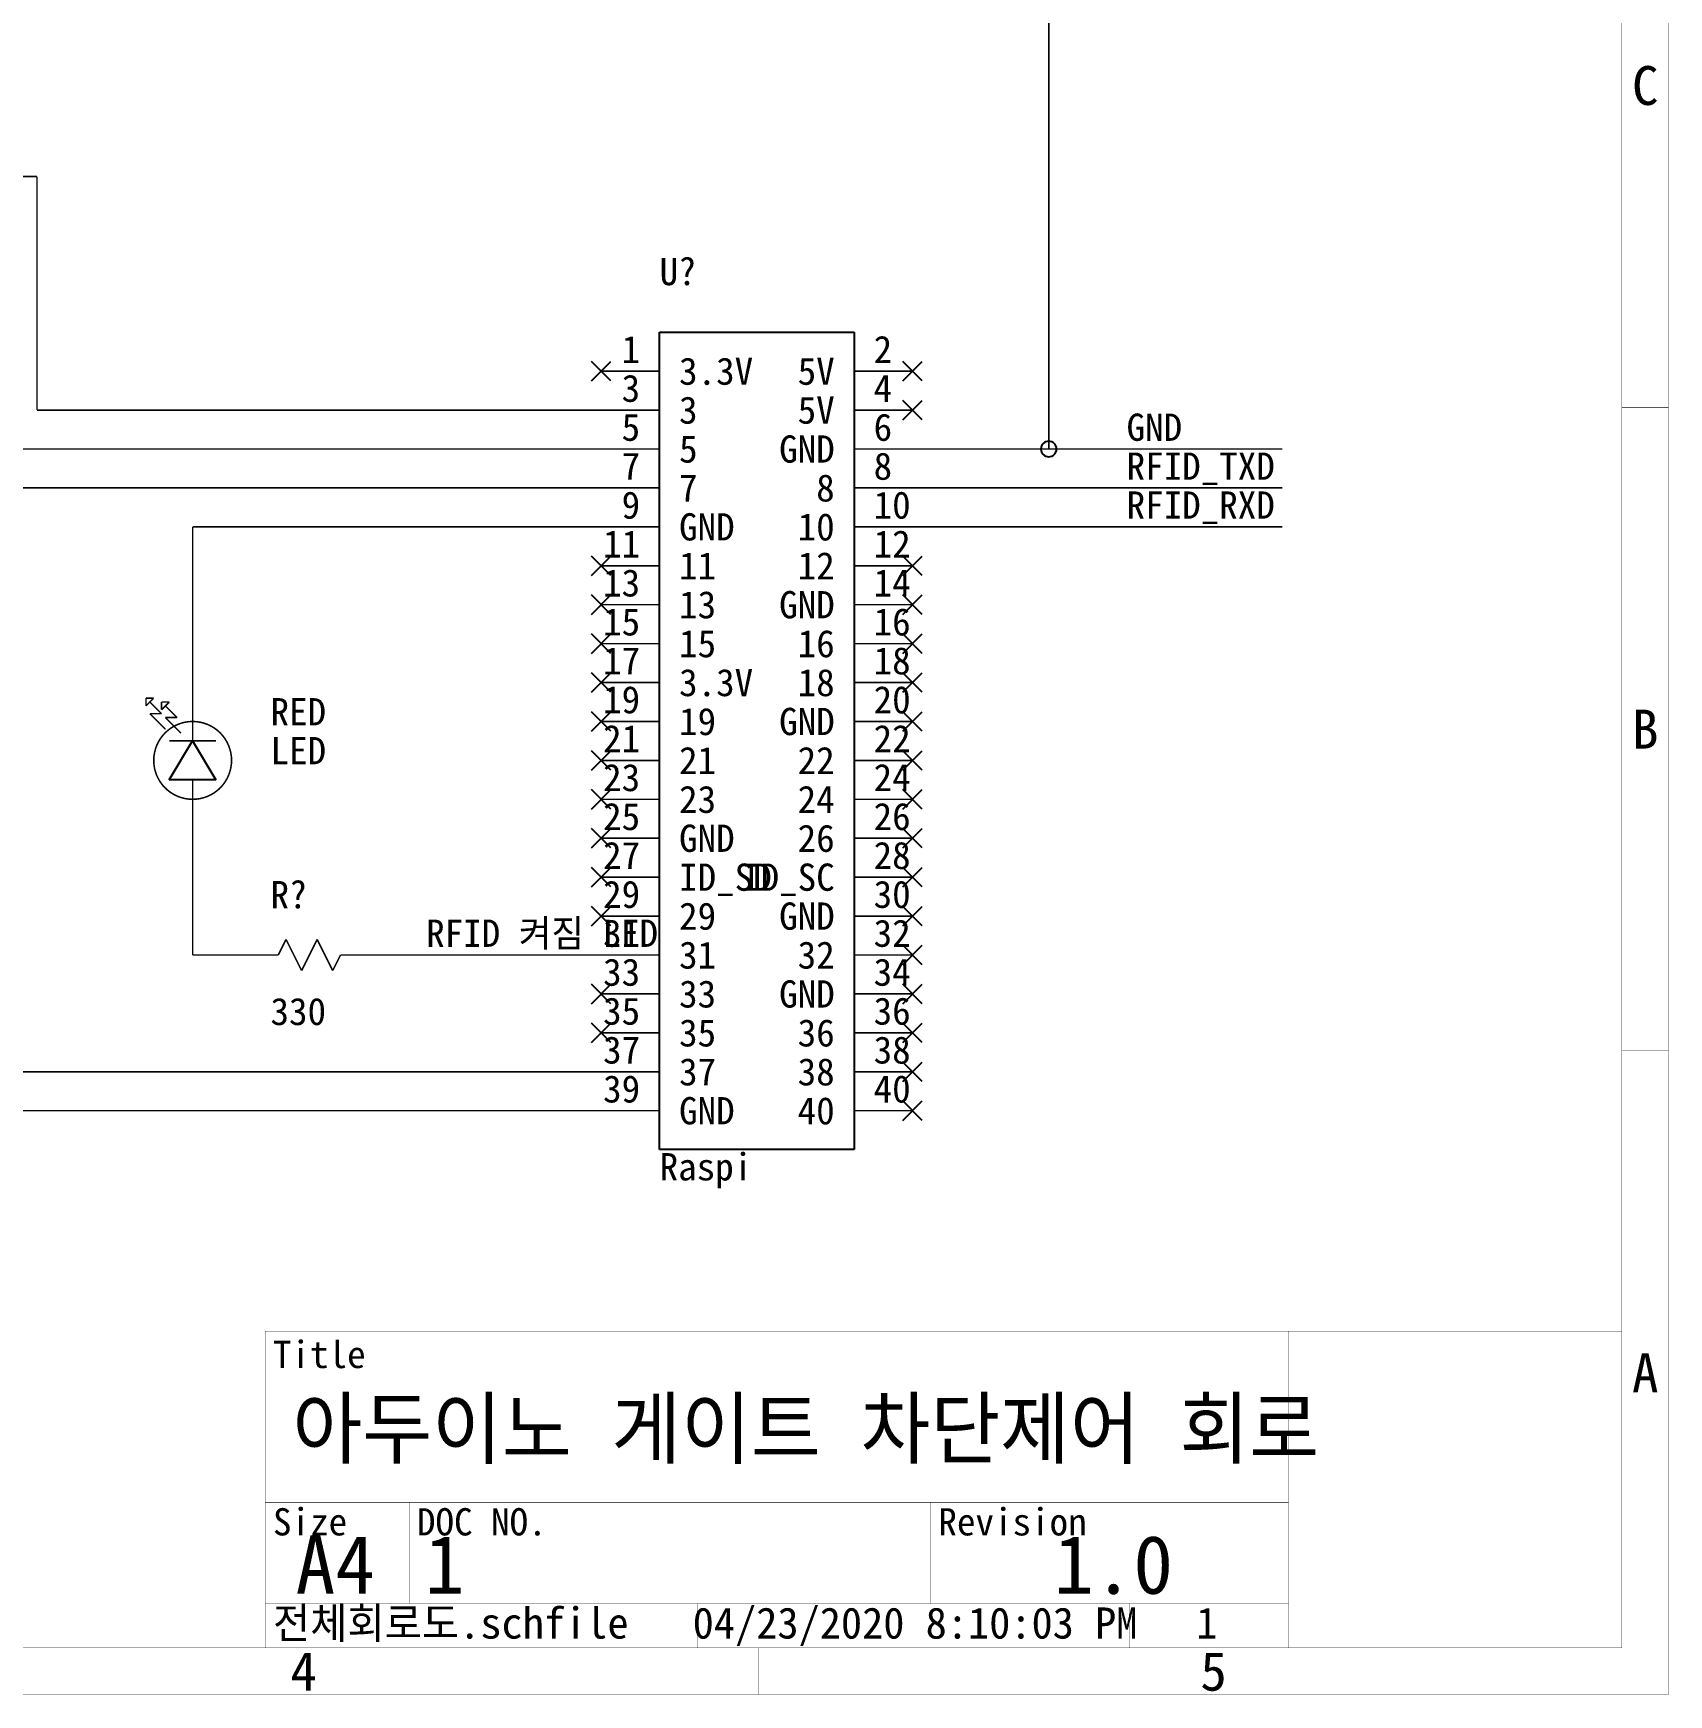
# Model space of a CAD drawing. Extents: x 0 to 11693, y 0 to 8268.
# Drawn here: x 7490 to 11693, y 0 to 4268 of the extents above; entities that cross this region are included whole.
import ezdxf
from ezdxf.enums import TextEntityAlignment as Align

# ---------------------------------------------------------------- set-up
doc = ezdxf.new("R2010")
doc.units = 0
doc.layers.get('0').update_dxf_attribs({"linetype": 'CONTINUOUS'})
for name, color, linetype in [('AttrText', 10, 'CONTINUOUS'), ('Graphic', 9, 'CONTINUOUS'), ('Junction', 8, 'CONTINUOUS'), ('Label', 7, 'CONTINUOUS'), ('Part', 2, 'CONTINUOUS'), ('Pin', 3, 'CONTINUOUS'), ('PinName', 4, 'CONTINUOUS'), ('PinNumber', 5, 'CONTINUOUS'), ('Signal', 6, 'CONTINUOUS'), ('Text', 1, 'CONTINUOUS')]:
    doc.layers.add(name, color=color, linetype=linetype)

# ---------------------------------------------------------------- blocks, each defined once
blk = doc.blocks.new('CSI_PART_POLYGON_28', base_point=(9100, 3500))
at = {"layer": 'Part', "linetype": 'CONTINUOUS'}
for p, q in [((9100, 3500), (9600, 3500)), ((9100, 1400), (9100, 3500)), ((9600, 3500), (9600, 1400)), ((9600, 1400), (9100, 1400))]:
    blk.add_line(p, q, dxfattribs=at)
blk = doc.blocks.new('CSI_PART_PIN_29', base_point=(9100, 3300))
at = {"layer": 'Pin', "linetype": 'CONTINUOUS', "const_width": 4}
blk.add_lwpolyline([(9100, 3300), (8950, 3300)], dxfattribs=at)
at = {"layer": 'PinName', "linetype": 'CONTINUOUS'}
blk.add_text('3', height=70, dxfattribs=at).set_placement((9150, 3300), align=Align.MIDDLE_LEFT)
at = {"layer": 'PinNumber', "linetype": 'CONTINUOUS'}
blk.add_text('3', height=70, dxfattribs=at).set_placement((9050, 3300), align=Align.BOTTOM_RIGHT)
blk = doc.blocks.new('CSI_PART_PIN_30', base_point=(9100, 3200))
at = {"layer": 'Pin', "linetype": 'CONTINUOUS', "const_width": 4}
blk.add_lwpolyline([(9100, 3200), (8950, 3200)], dxfattribs=at)
at = {"layer": 'PinName', "linetype": 'CONTINUOUS'}
blk.add_text('5', height=70, dxfattribs=at).set_placement((9150, 3200), align=Align.MIDDLE_LEFT)
at = {"layer": 'PinNumber', "linetype": 'CONTINUOUS'}
blk.add_text('5', height=70, dxfattribs=at).set_placement((9050, 3200), align=Align.BOTTOM_RIGHT)
blk = doc.blocks.new('CSI_PART_PIN_31', base_point=(9100, 3100))
at = {"layer": 'Pin', "linetype": 'CONTINUOUS', "const_width": 4}
blk.add_lwpolyline([(9100, 3100), (8950, 3100)], dxfattribs=at)
at = {"layer": 'PinName', "linetype": 'CONTINUOUS'}
blk.add_text('7', height=70, dxfattribs=at).set_placement((9150, 3100), align=Align.MIDDLE_LEFT)
at = {"layer": 'PinNumber', "linetype": 'CONTINUOUS'}
blk.add_text('7', height=70, dxfattribs=at).set_placement((9050, 3100), align=Align.BOTTOM_RIGHT)
blk = doc.blocks.new('CSI_PART_PIN_32', base_point=(9600, 3100))
at = {"layer": 'Pin', "linetype": 'CONTINUOUS', "const_width": 4}
blk.add_lwpolyline([(9600, 3100), (9750, 3100)], dxfattribs=at)
at = {"layer": 'PinName', "linetype": 'CONTINUOUS'}
blk.add_text('8', height=70, dxfattribs=at).set_placement((9550, 3100), align=Align.MIDDLE_RIGHT)
at = {"layer": 'PinNumber', "linetype": 'CONTINUOUS'}
blk.add_text('8', height=70, dxfattribs=at).set_placement((9650, 3100), align=Align.BOTTOM_LEFT)
blk = doc.blocks.new('CSI_PART_PIN_33', base_point=(9600, 3000))
at = {"layer": 'Pin', "linetype": 'CONTINUOUS', "const_width": 4}
blk.add_lwpolyline([(9600, 3000), (9750, 3000)], dxfattribs=at)
at = {"layer": 'PinName', "linetype": 'CONTINUOUS'}
blk.add_text('10', height=70, dxfattribs=at).set_placement((9550, 3000), align=Align.MIDDLE_RIGHT)
at = {"layer": 'PinNumber', "linetype": 'CONTINUOUS'}
blk.add_text('10', height=70, dxfattribs=at).set_placement((9650, 3000), align=Align.BOTTOM_LEFT)
blk = doc.blocks.new('CSI_PART_PIN_34', base_point=(9100, 2900))
at = {"layer": 'Pin', "linetype": 'CONTINUOUS', "const_width": 4}
blk.add_lwpolyline([(9100, 2900), (8950, 2900)], dxfattribs=at)
at = {"layer": 'PinNumber', "linetype": 'CONTINUOUS'}
for points in [[(8925, 2875), (8975, 2925)], [(8975, 2875), (8925, 2925)]]:
    blk.add_lwpolyline(points, dxfattribs=at)
at = {"layer": 'PinName', "linetype": 'CONTINUOUS'}
blk.add_text('11', height=70, dxfattribs=at).set_placement((9150, 2900), align=Align.MIDDLE_LEFT)
at = {"layer": 'PinNumber', "linetype": 'CONTINUOUS'}
blk.add_text('11', height=70, dxfattribs=at).set_placement((9050, 2900), align=Align.BOTTOM_RIGHT)
blk = doc.blocks.new('CSI_PART_PIN_35', base_point=(9600, 2900))
at = {"layer": 'Pin', "linetype": 'CONTINUOUS', "const_width": 4}
blk.add_lwpolyline([(9600, 2900), (9750, 2900)], dxfattribs=at)
at = {"layer": 'PinNumber', "linetype": 'CONTINUOUS'}
for points in [[(9725, 2875), (9775, 2925)], [(9775, 2875), (9725, 2925)]]:
    blk.add_lwpolyline(points, dxfattribs=at)
at = {"layer": 'PinName', "linetype": 'CONTINUOUS'}
blk.add_text('12', height=70, dxfattribs=at).set_placement((9550, 2900), align=Align.MIDDLE_RIGHT)
at = {"layer": 'PinNumber', "linetype": 'CONTINUOUS'}
blk.add_text('12', height=70, dxfattribs=at).set_placement((9650, 2900), align=Align.BOTTOM_LEFT)
blk = doc.blocks.new('CSI_PART_PIN_36', base_point=(9100, 2800))
at = {"layer": 'Pin', "linetype": 'CONTINUOUS', "const_width": 4}
blk.add_lwpolyline([(9100, 2800), (8950, 2800)], dxfattribs=at)
at = {"layer": 'PinNumber', "linetype": 'CONTINUOUS'}
for points in [[(8925, 2775), (8975, 2825)], [(8975, 2775), (8925, 2825)]]:
    blk.add_lwpolyline(points, dxfattribs=at)
at = {"layer": 'PinName', "linetype": 'CONTINUOUS'}
blk.add_text('13', height=70, dxfattribs=at).set_placement((9150, 2800), align=Align.MIDDLE_LEFT)
at = {"layer": 'PinNumber', "linetype": 'CONTINUOUS'}
blk.add_text('13', height=70, dxfattribs=at).set_placement((9050, 2800), align=Align.BOTTOM_RIGHT)
blk = doc.blocks.new('CSI_PART_PIN_37', base_point=(9100, 2700))
at = {"layer": 'Pin', "linetype": 'CONTINUOUS', "const_width": 4}
blk.add_lwpolyline([(9100, 2700), (8950, 2700)], dxfattribs=at)
at = {"layer": 'PinNumber', "linetype": 'CONTINUOUS'}
for points in [[(8925, 2675), (8975, 2725)], [(8975, 2675), (8925, 2725)]]:
    blk.add_lwpolyline(points, dxfattribs=at)
at = {"layer": 'PinName', "linetype": 'CONTINUOUS'}
blk.add_text('15', height=70, dxfattribs=at).set_placement((9150, 2700), align=Align.MIDDLE_LEFT)
at = {"layer": 'PinNumber', "linetype": 'CONTINUOUS'}
blk.add_text('15', height=70, dxfattribs=at).set_placement((9050, 2700), align=Align.BOTTOM_RIGHT)
blk = doc.blocks.new('CSI_PART_PIN_38', base_point=(9600, 2700))
at = {"layer": 'Pin', "linetype": 'CONTINUOUS', "const_width": 4}
blk.add_lwpolyline([(9600, 2700), (9750, 2700)], dxfattribs=at)
at = {"layer": 'PinNumber', "linetype": 'CONTINUOUS'}
for points in [[(9725, 2675), (9775, 2725)], [(9775, 2675), (9725, 2725)]]:
    blk.add_lwpolyline(points, dxfattribs=at)
at = {"layer": 'PinName', "linetype": 'CONTINUOUS'}
blk.add_text('16', height=70, dxfattribs=at).set_placement((9550, 2700), align=Align.MIDDLE_RIGHT)
at = {"layer": 'PinNumber', "linetype": 'CONTINUOUS'}
blk.add_text('16', height=70, dxfattribs=at).set_placement((9650, 2700), align=Align.BOTTOM_LEFT)
blk = doc.blocks.new('CSI_PART_PIN_39', base_point=(9600, 2600))
at = {"layer": 'Pin', "linetype": 'CONTINUOUS', "const_width": 4}
blk.add_lwpolyline([(9600, 2600), (9750, 2600)], dxfattribs=at)
at = {"layer": 'PinNumber', "linetype": 'CONTINUOUS'}
for points in [[(9725, 2575), (9775, 2625)], [(9775, 2575), (9725, 2625)]]:
    blk.add_lwpolyline(points, dxfattribs=at)
at = {"layer": 'PinName', "linetype": 'CONTINUOUS'}
blk.add_text('18', height=70, dxfattribs=at).set_placement((9550, 2600), align=Align.MIDDLE_RIGHT)
at = {"layer": 'PinNumber', "linetype": 'CONTINUOUS'}
blk.add_text('18', height=70, dxfattribs=at).set_placement((9650, 2600), align=Align.BOTTOM_LEFT)
blk = doc.blocks.new('CSI_PART_PIN_40', base_point=(9100, 2500))
at = {"layer": 'Pin', "linetype": 'CONTINUOUS', "const_width": 4}
blk.add_lwpolyline([(9100, 2500), (8950, 2500)], dxfattribs=at)
at = {"layer": 'PinNumber', "linetype": 'CONTINUOUS'}
for points in [[(8925, 2475), (8975, 2525)], [(8975, 2475), (8925, 2525)]]:
    blk.add_lwpolyline(points, dxfattribs=at)
at = {"layer": 'PinName', "linetype": 'CONTINUOUS'}
blk.add_text('19', height=70, dxfattribs=at).set_placement((9150, 2500), align=Align.MIDDLE_LEFT)
at = {"layer": 'PinNumber', "linetype": 'CONTINUOUS'}
blk.add_text('19', height=70, dxfattribs=at).set_placement((9050, 2500), align=Align.BOTTOM_RIGHT)
blk = doc.blocks.new('CSI_PART_PIN_41', base_point=(9100, 2400))
at = {"layer": 'Pin', "linetype": 'CONTINUOUS', "const_width": 4}
blk.add_lwpolyline([(9100, 2400), (8950, 2400)], dxfattribs=at)
at = {"layer": 'PinNumber', "linetype": 'CONTINUOUS'}
for points in [[(8925, 2375), (8975, 2425)], [(8975, 2375), (8925, 2425)]]:
    blk.add_lwpolyline(points, dxfattribs=at)
at = {"layer": 'PinName', "linetype": 'CONTINUOUS'}
blk.add_text('21', height=70, dxfattribs=at).set_placement((9150, 2400), align=Align.MIDDLE_LEFT)
at = {"layer": 'PinNumber', "linetype": 'CONTINUOUS'}
blk.add_text('21', height=70, dxfattribs=at).set_placement((9050, 2400), align=Align.BOTTOM_RIGHT)
blk = doc.blocks.new('CSI_PART_PIN_42', base_point=(9600, 2400))
at = {"layer": 'Pin', "linetype": 'CONTINUOUS', "const_width": 4}
blk.add_lwpolyline([(9600, 2400), (9750, 2400)], dxfattribs=at)
at = {"layer": 'PinNumber', "linetype": 'CONTINUOUS'}
for points in [[(9725, 2375), (9775, 2425)], [(9775, 2375), (9725, 2425)]]:
    blk.add_lwpolyline(points, dxfattribs=at)
at = {"layer": 'PinName', "linetype": 'CONTINUOUS'}
blk.add_text('22', height=70, dxfattribs=at).set_placement((9550, 2400), align=Align.MIDDLE_RIGHT)
at = {"layer": 'PinNumber', "linetype": 'CONTINUOUS'}
blk.add_text('22', height=70, dxfattribs=at).set_placement((9650, 2400), align=Align.BOTTOM_LEFT)
blk = doc.blocks.new('CSI_PART_PIN_43', base_point=(9100, 2300))
at = {"layer": 'Pin', "linetype": 'CONTINUOUS', "const_width": 4}
blk.add_lwpolyline([(9100, 2300), (8950, 2300)], dxfattribs=at)
at = {"layer": 'PinNumber', "linetype": 'CONTINUOUS'}
for points in [[(8925, 2275), (8975, 2325)], [(8975, 2275), (8925, 2325)]]:
    blk.add_lwpolyline(points, dxfattribs=at)
at = {"layer": 'PinName', "linetype": 'CONTINUOUS'}
blk.add_text('23', height=70, dxfattribs=at).set_placement((9150, 2300), align=Align.MIDDLE_LEFT)
at = {"layer": 'PinNumber', "linetype": 'CONTINUOUS'}
blk.add_text('23', height=70, dxfattribs=at).set_placement((9050, 2300), align=Align.BOTTOM_RIGHT)
blk = doc.blocks.new('CSI_PART_PIN_44', base_point=(9600, 2300))
at = {"layer": 'Pin', "linetype": 'CONTINUOUS', "const_width": 4}
blk.add_lwpolyline([(9600, 2300), (9750, 2300)], dxfattribs=at)
at = {"layer": 'PinNumber', "linetype": 'CONTINUOUS'}
for points in [[(9725, 2275), (9775, 2325)], [(9775, 2275), (9725, 2325)]]:
    blk.add_lwpolyline(points, dxfattribs=at)
at = {"layer": 'PinName', "linetype": 'CONTINUOUS'}
blk.add_text('24', height=70, dxfattribs=at).set_placement((9550, 2300), align=Align.MIDDLE_RIGHT)
at = {"layer": 'PinNumber', "linetype": 'CONTINUOUS'}
blk.add_text('24', height=70, dxfattribs=at).set_placement((9650, 2300), align=Align.BOTTOM_LEFT)
blk = doc.blocks.new('CSI_PART_PIN_45', base_point=(9600, 2200))
at = {"layer": 'Pin', "linetype": 'CONTINUOUS', "const_width": 4}
blk.add_lwpolyline([(9600, 2200), (9750, 2200)], dxfattribs=at)
at = {"layer": 'PinNumber', "linetype": 'CONTINUOUS'}
for points in [[(9725, 2175), (9775, 2225)], [(9775, 2175), (9725, 2225)]]:
    blk.add_lwpolyline(points, dxfattribs=at)
at = {"layer": 'PinName', "linetype": 'CONTINUOUS'}
blk.add_text('26', height=70, dxfattribs=at).set_placement((9550, 2200), align=Align.MIDDLE_RIGHT)
at = {"layer": 'PinNumber', "linetype": 'CONTINUOUS'}
blk.add_text('26', height=70, dxfattribs=at).set_placement((9650, 2200), align=Align.BOTTOM_LEFT)
blk = doc.blocks.new('CSI_PART_PIN_46', base_point=(9100, 2000))
at = {"layer": 'Pin', "linetype": 'CONTINUOUS', "const_width": 4}
blk.add_lwpolyline([(9100, 2000), (8950, 2000)], dxfattribs=at)
at = {"layer": 'PinNumber', "linetype": 'CONTINUOUS'}
for points in [[(8925, 1975), (8975, 2025)], [(8975, 1975), (8925, 2025)]]:
    blk.add_lwpolyline(points, dxfattribs=at)
at = {"layer": 'PinName', "linetype": 'CONTINUOUS'}
blk.add_text('29', height=70, dxfattribs=at).set_placement((9150, 2000), align=Align.MIDDLE_LEFT)
at = {"layer": 'PinNumber', "linetype": 'CONTINUOUS'}
blk.add_text('29', height=70, dxfattribs=at).set_placement((9050, 2000), align=Align.BOTTOM_RIGHT)
blk = doc.blocks.new('CSI_PART_PIN_47', base_point=(9100, 1900))
at = {"layer": 'Pin', "linetype": 'CONTINUOUS', "const_width": 4}
blk.add_lwpolyline([(9100, 1900), (8950, 1900)], dxfattribs=at)
at = {"layer": 'PinName', "linetype": 'CONTINUOUS'}
blk.add_text('31', height=70, dxfattribs=at).set_placement((9150, 1900), align=Align.MIDDLE_LEFT)
at = {"layer": 'PinNumber', "linetype": 'CONTINUOUS'}
blk.add_text('31', height=70, dxfattribs=at).set_placement((9050, 1900), align=Align.BOTTOM_RIGHT)
blk = doc.blocks.new('CSI_PART_PIN_48', base_point=(9600, 1900))
at = {"layer": 'Pin', "linetype": 'CONTINUOUS', "const_width": 4}
blk.add_lwpolyline([(9600, 1900), (9750, 1900)], dxfattribs=at)
at = {"layer": 'PinNumber', "linetype": 'CONTINUOUS'}
for points in [[(9725, 1875), (9775, 1925)], [(9775, 1875), (9725, 1925)]]:
    blk.add_lwpolyline(points, dxfattribs=at)
at = {"layer": 'PinName', "linetype": 'CONTINUOUS'}
blk.add_text('32', height=70, dxfattribs=at).set_placement((9550, 1900), align=Align.MIDDLE_RIGHT)
at = {"layer": 'PinNumber', "linetype": 'CONTINUOUS'}
blk.add_text('32', height=70, dxfattribs=at).set_placement((9650, 1900), align=Align.BOTTOM_LEFT)
blk = doc.blocks.new('CSI_PART_PIN_49', base_point=(9100, 1800))
at = {"layer": 'Pin', "linetype": 'CONTINUOUS', "const_width": 4}
blk.add_lwpolyline([(9100, 1800), (8950, 1800)], dxfattribs=at)
at = {"layer": 'PinNumber', "linetype": 'CONTINUOUS'}
for points in [[(8925, 1775), (8975, 1825)], [(8975, 1775), (8925, 1825)]]:
    blk.add_lwpolyline(points, dxfattribs=at)
at = {"layer": 'PinName', "linetype": 'CONTINUOUS'}
blk.add_text('33', height=70, dxfattribs=at).set_placement((9150, 1800), align=Align.MIDDLE_LEFT)
at = {"layer": 'PinNumber', "linetype": 'CONTINUOUS'}
blk.add_text('33', height=70, dxfattribs=at).set_placement((9050, 1800), align=Align.BOTTOM_RIGHT)
blk = doc.blocks.new('CSI_PART_PIN_50', base_point=(9600, 1700))
at = {"layer": 'Pin', "linetype": 'CONTINUOUS', "const_width": 4}
blk.add_lwpolyline([(9600, 1700), (9750, 1700)], dxfattribs=at)
at = {"layer": 'PinNumber', "linetype": 'CONTINUOUS'}
for points in [[(9725, 1675), (9775, 1725)], [(9775, 1675), (9725, 1725)]]:
    blk.add_lwpolyline(points, dxfattribs=at)
at = {"layer": 'PinName', "linetype": 'CONTINUOUS'}
blk.add_text('36', height=70, dxfattribs=at).set_placement((9550, 1700), align=Align.MIDDLE_RIGHT)
at = {"layer": 'PinNumber', "linetype": 'CONTINUOUS'}
blk.add_text('36', height=70, dxfattribs=at).set_placement((9650, 1700), align=Align.BOTTOM_LEFT)
blk = doc.blocks.new('CSI_PART_PIN_51', base_point=(9100, 1700))
at = {"layer": 'Pin', "linetype": 'CONTINUOUS', "const_width": 4}
blk.add_lwpolyline([(9100, 1700), (8950, 1700)], dxfattribs=at)
at = {"layer": 'PinNumber', "linetype": 'CONTINUOUS'}
for points in [[(8925, 1675), (8975, 1725)], [(8975, 1675), (8925, 1725)]]:
    blk.add_lwpolyline(points, dxfattribs=at)
at = {"layer": 'PinName', "linetype": 'CONTINUOUS'}
blk.add_text('35', height=70, dxfattribs=at).set_placement((9150, 1700), align=Align.MIDDLE_LEFT)
at = {"layer": 'PinNumber', "linetype": 'CONTINUOUS'}
blk.add_text('35', height=70, dxfattribs=at).set_placement((9050, 1700), align=Align.BOTTOM_RIGHT)
blk = doc.blocks.new('CSI_PART_PIN_52', base_point=(9100, 1600))
at = {"layer": 'Pin', "linetype": 'CONTINUOUS', "const_width": 4}
blk.add_lwpolyline([(9100, 1600), (8950, 1600)], dxfattribs=at)
at = {"layer": 'PinName', "linetype": 'CONTINUOUS'}
blk.add_text('37', height=70, dxfattribs=at).set_placement((9150, 1600), align=Align.MIDDLE_LEFT)
at = {"layer": 'PinNumber', "linetype": 'CONTINUOUS'}
blk.add_text('37', height=70, dxfattribs=at).set_placement((9050, 1600), align=Align.BOTTOM_RIGHT)
blk = doc.blocks.new('CSI_PART_PIN_53', base_point=(9600, 1600))
at = {"layer": 'Pin', "linetype": 'CONTINUOUS', "const_width": 4}
blk.add_lwpolyline([(9600, 1600), (9750, 1600)], dxfattribs=at)
at = {"layer": 'PinNumber', "linetype": 'CONTINUOUS'}
for points in [[(9725, 1575), (9775, 1625)], [(9775, 1575), (9725, 1625)]]:
    blk.add_lwpolyline(points, dxfattribs=at)
at = {"layer": 'PinName', "linetype": 'CONTINUOUS'}
blk.add_text('38', height=70, dxfattribs=at).set_placement((9550, 1600), align=Align.MIDDLE_RIGHT)
at = {"layer": 'PinNumber', "linetype": 'CONTINUOUS'}
blk.add_text('38', height=70, dxfattribs=at).set_placement((9650, 1600), align=Align.BOTTOM_LEFT)
blk = doc.blocks.new('CSI_PART_PIN_54', base_point=(9600, 1500))
at = {"layer": 'Pin', "linetype": 'CONTINUOUS', "const_width": 4}
blk.add_lwpolyline([(9600, 1500), (9750, 1500)], dxfattribs=at)
at = {"layer": 'PinNumber', "linetype": 'CONTINUOUS'}
for points in [[(9725, 1475), (9775, 1525)], [(9775, 1475), (9725, 1525)]]:
    blk.add_lwpolyline(points, dxfattribs=at)
at = {"layer": 'PinName', "linetype": 'CONTINUOUS'}
blk.add_text('40', height=70, dxfattribs=at).set_placement((9550, 1500), align=Align.MIDDLE_RIGHT)
at = {"layer": 'PinNumber', "linetype": 'CONTINUOUS'}
blk.add_text('40', height=70, dxfattribs=at).set_placement((9650, 1500), align=Align.BOTTOM_LEFT)
blk = doc.blocks.new('CSI_PART_PIN_55', base_point=(9600, 3200))
at = {"layer": 'Pin', "linetype": 'CONTINUOUS', "const_width": 4}
blk.add_lwpolyline([(9600, 3200), (9750, 3200)], dxfattribs=at)
at = {"layer": 'PinName', "linetype": 'CONTINUOUS'}
blk.add_text('GND', height=70, dxfattribs=at).set_placement((9550, 3200), align=Align.MIDDLE_RIGHT)
at = {"layer": 'PinNumber', "linetype": 'CONTINUOUS'}
blk.add_text('6', height=70, dxfattribs=at).set_placement((9650, 3200), align=Align.BOTTOM_LEFT)
blk = doc.blocks.new('CSI_PART_PIN_56', base_point=(9100, 3000))
at = {"layer": 'Pin', "linetype": 'CONTINUOUS', "const_width": 4}
blk.add_lwpolyline([(9100, 3000), (8950, 3000)], dxfattribs=at)
at = {"layer": 'PinName', "linetype": 'CONTINUOUS'}
blk.add_text('GND', height=70, dxfattribs=at).set_placement((9150, 3000), align=Align.MIDDLE_LEFT)
at = {"layer": 'PinNumber', "linetype": 'CONTINUOUS'}
blk.add_text('9', height=70, dxfattribs=at).set_placement((9050, 3000), align=Align.BOTTOM_RIGHT)
blk = doc.blocks.new('CSI_PART_PIN_57', base_point=(9600, 2800))
at = {"layer": 'Pin', "linetype": 'CONTINUOUS', "const_width": 4}
blk.add_lwpolyline([(9600, 2800), (9750, 2800)], dxfattribs=at)
at = {"layer": 'PinNumber', "linetype": 'CONTINUOUS'}
for points in [[(9725, 2775), (9775, 2825)], [(9775, 2775), (9725, 2825)]]:
    blk.add_lwpolyline(points, dxfattribs=at)
at = {"layer": 'PinName', "linetype": 'CONTINUOUS'}
blk.add_text('GND', height=70, dxfattribs=at).set_placement((9550, 2800), align=Align.MIDDLE_RIGHT)
at = {"layer": 'PinNumber', "linetype": 'CONTINUOUS'}
blk.add_text('14', height=70, dxfattribs=at).set_placement((9650, 2800), align=Align.BOTTOM_LEFT)
blk = doc.blocks.new('CSI_PART_PIN_58', base_point=(9100, 2600))
at = {"layer": 'Pin', "linetype": 'CONTINUOUS', "const_width": 4}
blk.add_lwpolyline([(9100, 2600), (8950, 2600)], dxfattribs=at)
at = {"layer": 'PinNumber', "linetype": 'CONTINUOUS'}
for points in [[(8925, 2575), (8975, 2625)], [(8975, 2575), (8925, 2625)]]:
    blk.add_lwpolyline(points, dxfattribs=at)
at = {"layer": 'PinName', "linetype": 'CONTINUOUS'}
blk.add_text('3.3V', height=70, dxfattribs=at).set_placement((9150, 2600), align=Align.MIDDLE_LEFT)
at = {"layer": 'PinNumber', "linetype": 'CONTINUOUS'}
blk.add_text('17', height=70, dxfattribs=at).set_placement((9050, 2600), align=Align.BOTTOM_RIGHT)
blk = doc.blocks.new('CSI_PART_PIN_59', base_point=(9100, 3400))
at = {"layer": 'Pin', "linetype": 'CONTINUOUS', "const_width": 4}
blk.add_lwpolyline([(9100, 3400), (8950, 3400)], dxfattribs=at)
at = {"layer": 'PinNumber', "linetype": 'CONTINUOUS'}
for points in [[(8925, 3375), (8975, 3425)], [(8975, 3375), (8925, 3425)]]:
    blk.add_lwpolyline(points, dxfattribs=at)
at = {"layer": 'PinName', "linetype": 'CONTINUOUS'}
blk.add_text('3.3V', height=70, dxfattribs=at).set_placement((9150, 3400), align=Align.MIDDLE_LEFT)
at = {"layer": 'PinNumber', "linetype": 'CONTINUOUS'}
blk.add_text('1', height=70, dxfattribs=at).set_placement((9050, 3400), align=Align.BOTTOM_RIGHT)
blk = doc.blocks.new('CSI_PART_PIN_60', base_point=(9600, 3400))
at = {"layer": 'Pin', "linetype": 'CONTINUOUS', "const_width": 4}
blk.add_lwpolyline([(9600, 3400), (9750, 3400)], dxfattribs=at)
at = {"layer": 'PinNumber', "linetype": 'CONTINUOUS'}
for points in [[(9725, 3375), (9775, 3425)], [(9775, 3375), (9725, 3425)]]:
    blk.add_lwpolyline(points, dxfattribs=at)
at = {"layer": 'PinName', "linetype": 'CONTINUOUS'}
blk.add_text('5V', height=70, dxfattribs=at).set_placement((9550, 3400), align=Align.MIDDLE_RIGHT)
at = {"layer": 'PinNumber', "linetype": 'CONTINUOUS'}
blk.add_text('2', height=70, dxfattribs=at).set_placement((9650, 3400), align=Align.BOTTOM_LEFT)
blk = doc.blocks.new('CSI_PART_PIN_61', base_point=(9600, 3300))
at = {"layer": 'Pin', "linetype": 'CONTINUOUS', "const_width": 4}
blk.add_lwpolyline([(9600, 3300), (9750, 3300)], dxfattribs=at)
at = {"layer": 'PinNumber', "linetype": 'CONTINUOUS'}
for points in [[(9725, 3275), (9775, 3325)], [(9775, 3275), (9725, 3325)]]:
    blk.add_lwpolyline(points, dxfattribs=at)
at = {"layer": 'PinName', "linetype": 'CONTINUOUS'}
blk.add_text('5V', height=70, dxfattribs=at).set_placement((9550, 3300), align=Align.MIDDLE_RIGHT)
at = {"layer": 'PinNumber', "linetype": 'CONTINUOUS'}
blk.add_text('4', height=70, dxfattribs=at).set_placement((9650, 3300), align=Align.BOTTOM_LEFT)
blk = doc.blocks.new('CSI_PART_PIN_62', base_point=(9600, 2500))
at = {"layer": 'Pin', "linetype": 'CONTINUOUS', "const_width": 4}
blk.add_lwpolyline([(9600, 2500), (9750, 2500)], dxfattribs=at)
at = {"layer": 'PinNumber', "linetype": 'CONTINUOUS'}
for points in [[(9725, 2475), (9775, 2525)], [(9775, 2475), (9725, 2525)]]:
    blk.add_lwpolyline(points, dxfattribs=at)
at = {"layer": 'PinName', "linetype": 'CONTINUOUS'}
blk.add_text('GND', height=70, dxfattribs=at).set_placement((9550, 2500), align=Align.MIDDLE_RIGHT)
at = {"layer": 'PinNumber', "linetype": 'CONTINUOUS'}
blk.add_text('20', height=70, dxfattribs=at).set_placement((9650, 2500), align=Align.BOTTOM_LEFT)
blk = doc.blocks.new('CSI_PART_PIN_63', base_point=(9100, 2200))
at = {"layer": 'Pin', "linetype": 'CONTINUOUS', "const_width": 4}
blk.add_lwpolyline([(9100, 2200), (8950, 2200)], dxfattribs=at)
at = {"layer": 'PinNumber', "linetype": 'CONTINUOUS'}
for points in [[(8925, 2175), (8975, 2225)], [(8975, 2175), (8925, 2225)]]:
    blk.add_lwpolyline(points, dxfattribs=at)
at = {"layer": 'PinName', "linetype": 'CONTINUOUS'}
blk.add_text('GND', height=70, dxfattribs=at).set_placement((9150, 2200), align=Align.MIDDLE_LEFT)
at = {"layer": 'PinNumber', "linetype": 'CONTINUOUS'}
blk.add_text('25', height=70, dxfattribs=at).set_placement((9050, 2200), align=Align.BOTTOM_RIGHT)
blk = doc.blocks.new('CSI_PART_PIN_64', base_point=(9600, 2000))
at = {"layer": 'Pin', "linetype": 'CONTINUOUS', "const_width": 4}
blk.add_lwpolyline([(9600, 2000), (9750, 2000)], dxfattribs=at)
at = {"layer": 'PinNumber', "linetype": 'CONTINUOUS'}
for points in [[(9725, 1975), (9775, 2025)], [(9775, 1975), (9725, 2025)]]:
    blk.add_lwpolyline(points, dxfattribs=at)
at = {"layer": 'PinName', "linetype": 'CONTINUOUS'}
blk.add_text('GND', height=70, dxfattribs=at).set_placement((9550, 2000), align=Align.MIDDLE_RIGHT)
at = {"layer": 'PinNumber', "linetype": 'CONTINUOUS'}
blk.add_text('30', height=70, dxfattribs=at).set_placement((9650, 2000), align=Align.BOTTOM_LEFT)
blk = doc.blocks.new('CSI_PART_PIN_65', base_point=(9600, 1800))
at = {"layer": 'Pin', "linetype": 'CONTINUOUS', "const_width": 4}
blk.add_lwpolyline([(9600, 1800), (9750, 1800)], dxfattribs=at)
at = {"layer": 'PinNumber', "linetype": 'CONTINUOUS'}
for points in [[(9725, 1775), (9775, 1825)], [(9775, 1775), (9725, 1825)]]:
    blk.add_lwpolyline(points, dxfattribs=at)
at = {"layer": 'PinName', "linetype": 'CONTINUOUS'}
blk.add_text('GND', height=70, dxfattribs=at).set_placement((9550, 1800), align=Align.MIDDLE_RIGHT)
at = {"layer": 'PinNumber', "linetype": 'CONTINUOUS'}
blk.add_text('34', height=70, dxfattribs=at).set_placement((9650, 1800), align=Align.BOTTOM_LEFT)
blk = doc.blocks.new('CSI_PART_PIN_66', base_point=(9100, 1500))
at = {"layer": 'Pin', "linetype": 'CONTINUOUS', "const_width": 4}
blk.add_lwpolyline([(9100, 1500), (8950, 1500)], dxfattribs=at)
at = {"layer": 'PinName', "linetype": 'CONTINUOUS'}
blk.add_text('GND', height=70, dxfattribs=at).set_placement((9150, 1500), align=Align.MIDDLE_LEFT)
at = {"layer": 'PinNumber', "linetype": 'CONTINUOUS'}
blk.add_text('39', height=70, dxfattribs=at).set_placement((9050, 1500), align=Align.BOTTOM_RIGHT)
blk = doc.blocks.new('CSI_PART_PIN_67', base_point=(9100, 2100))
at = {"layer": 'Pin', "linetype": 'CONTINUOUS', "const_width": 4}
blk.add_lwpolyline([(9100, 2100), (8950, 2100)], dxfattribs=at)
at = {"layer": 'PinNumber', "linetype": 'CONTINUOUS'}
for points in [[(8925, 2075), (8975, 2125)], [(8975, 2075), (8925, 2125)]]:
    blk.add_lwpolyline(points, dxfattribs=at)
at = {"layer": 'PinName', "linetype": 'CONTINUOUS'}
blk.add_text('ID_SD', height=70, dxfattribs=at).set_placement((9150, 2100), align=Align.MIDDLE_LEFT)
at = {"layer": 'PinNumber', "linetype": 'CONTINUOUS'}
blk.add_text('27', height=70, dxfattribs=at).set_placement((9050, 2100), align=Align.BOTTOM_RIGHT)
blk = doc.blocks.new('CSI_PART_PIN_68', base_point=(9600, 2100))
at = {"layer": 'Pin', "linetype": 'CONTINUOUS', "const_width": 4}
blk.add_lwpolyline([(9600, 2100), (9750, 2100)], dxfattribs=at)
at = {"layer": 'PinNumber', "linetype": 'CONTINUOUS'}
for points in [[(9725, 2075), (9775, 2125)], [(9775, 2075), (9725, 2125)]]:
    blk.add_lwpolyline(points, dxfattribs=at)
at = {"layer": 'PinName', "linetype": 'CONTINUOUS'}
blk.add_text('ID_SC', height=70, dxfattribs=at).set_placement((9550, 2100), align=Align.MIDDLE_RIGHT)
at = {"layer": 'PinNumber', "linetype": 'CONTINUOUS'}
blk.add_text('28', height=70, dxfattribs=at).set_placement((9650, 2100), align=Align.BOTTOM_LEFT)
blk = doc.blocks.new('CSI_PART_27', base_point=(9100, 3500))
at = {"layer": 'Part', "linetype": 'CONTINUOUS', "const_width": 4}
for points in [[(9100, 3500), (9600, 3500)], [(9100, 1400), (9100, 3500)], [(9600, 3500), (9600, 1400)], [(9100, 1400), (9600, 1400)]]:
    blk.add_lwpolyline(points, dxfattribs=at)
at = {"linetype": 'CONTINUOUS'}
for name, p in [('CSI_PART_PIN_59', (9100, 3400)), ('CSI_PART_POLYGON_28', (9100, 3500)), ('CSI_PART_PIN_60', (9600, 3400)), ('CSI_PART_PIN_29', (9100, 3300)), ('CSI_PART_PIN_61', (9600, 3300)), ('CSI_PART_PIN_30', (9100, 3200)), ('CSI_PART_PIN_55', (9600, 3200)), ('CSI_PART_PIN_31', (9100, 3100)), ('CSI_PART_PIN_32', (9600, 3100)), ('CSI_PART_PIN_56', (9100, 3000)), ('CSI_PART_PIN_33', (9600, 3000)), ('CSI_PART_PIN_34', (9100, 2900)), ('CSI_PART_PIN_35', (9600, 2900)), ('CSI_PART_PIN_36', (9100, 2800)), ('CSI_PART_PIN_57', (9600, 2800)), ('CSI_PART_PIN_37', (9100, 2700)), ('CSI_PART_PIN_38', (9600, 2700)), ('CSI_PART_PIN_39', (9600, 2600)), ('CSI_PART_PIN_58', (9100, 2600)), ('CSI_PART_PIN_40', (9100, 2500)), ('CSI_PART_PIN_62', (9600, 2500)), ('CSI_PART_PIN_41', (9100, 2400)), ('CSI_PART_PIN_42', (9600, 2400)), ('CSI_PART_PIN_43', (9100, 2300)), ('CSI_PART_PIN_44', (9600, 2300)), ('CSI_PART_PIN_63', (9100, 2200)), ('CSI_PART_PIN_45', (9600, 2200)), ('CSI_PART_PIN_67', (9100, 2100)), ('CSI_PART_PIN_68', (9600, 2100)), ('CSI_PART_PIN_46', (9100, 2000)), ('CSI_PART_PIN_64', (9600, 2000)), ('CSI_PART_PIN_47', (9100, 1900)), ('CSI_PART_PIN_48', (9600, 1900)), ('CSI_PART_PIN_49', (9100, 1800)), ('CSI_PART_PIN_65', (9600, 1800)), ('CSI_PART_PIN_51', (9100, 1700)), ('CSI_PART_PIN_50', (9600, 1700)), ('CSI_PART_PIN_52', (9100, 1600)), ('CSI_PART_PIN_53', (9600, 1600)), ('CSI_PART_PIN_66', (9100, 1500)), ('CSI_PART_PIN_54', (9600, 1500))]:
    blk.add_blockref(name, p, dxfattribs=at)
at = {"layer": 'Part', "linetype": 'CONTINUOUS'}
for s, p in [('U?', (9100, 3600)), ('Raspi', (9100, 1300))]:
    blk.add_text(s, height=70, dxfattribs=at).set_placement(p, align=Align.BOTTOM_LEFT)
blk = doc.blocks.new('CSI_PART_PIN_288', base_point=(8100, 1900))
at = {"layer": 'Pin', "linetype": 'CONTINUOUS', "const_width": 4}
blk.add_lwpolyline([(8100, 1900), (8000, 1900)], dxfattribs=at)
blk = doc.blocks.new('CSI_PART_PIN_289', base_point=(8300, 1900))
at = {"layer": 'Pin', "linetype": 'CONTINUOUS', "const_width": 4}
blk.add_lwpolyline([(8300, 1900), (8400, 1900)], dxfattribs=at)
blk = doc.blocks.new('CSI_PART_287', base_point=(8100, 2000))
at = {"layer": 'Part', "linetype": 'CONTINUOUS', "const_width": 4}
for points in [[(8120, 1900), (8140, 1940)], [(8140, 1940), (8180, 1860)], [(8180, 1860), (8220, 1940)], [(8220, 1940), (8260, 1860)], [(8100, 1900), (8120, 1900)], [(8260, 1860), (8280, 1900)], [(8280, 1900), (8300, 1900)]]:
    blk.add_lwpolyline(points, dxfattribs=at)
at = {"linetype": 'CONTINUOUS'}
for name, p in [('CSI_PART_PIN_288', (8100, 1900)), ('CSI_PART_PIN_289', (8300, 1900))]:
    blk.add_blockref(name, p, dxfattribs=at)
at = {"layer": 'Part', "linetype": 'CONTINUOUS'}
for s, p in [('R?', (8100, 2090)), ('330', (8100, 1790))]:
    blk.add_text(s, height=70, dxfattribs=at).set_placement(p, align=Align.TOP_LEFT)
blk = doc.blocks.new('CSI_PART_POLYGON_291', base_point=(7840, 2350))
at = {"layer": 'Part', "linetype": 'CONTINUOUS'}
for p, q in [((7840, 2350), (7900, 2450)), ((7900, 2450), (7900, 2450)), ((7900, 2450), (7960, 2350)), ((7960, 2350), (7840, 2350))]:
    blk.add_line(p, q, dxfattribs=at)
blk = doc.blocks.new('CSI_PART_PIN_292', base_point=(7900, 2300))
at = {"layer": 'Pin', "linetype": 'CONTINUOUS', "const_width": 4}
blk.add_lwpolyline([(7900, 2300), (7900, 2200)], dxfattribs=at)
blk = doc.blocks.new('CSI_PART_PIN_293', base_point=(7900, 2500))
at = {"layer": 'Pin', "linetype": 'CONTINUOUS', "const_width": 4}
blk.add_lwpolyline([(7900, 2500), (7900, 2600)], dxfattribs=at)
blk = doc.blocks.new('CSI_PART_290', base_point=(7800, 2300))
at = {"layer": 'Part', "linetype": 'CONTINUOUS', "const_width": 4}
for points in [[(7780, 2560), (7780, 2540)], [(7780, 2540), (7800, 2560)], [(7800, 2560), (7780, 2560)], [(7820, 2520), (7790, 2550)], [(7830, 2480), (7790, 2520)], [(7790, 2520), (7820, 2520)], [(7820, 2550), (7820, 2530)], [(7820, 2530), (7840, 2550)], [(7840, 2550), (7820, 2550)], [(7860, 2510), (7830, 2540)], [(7870, 2470), (7830, 2510)], [(7830, 2510), (7860, 2510)], [(7900, 2450), (7900, 2500)], [(7840, 2450), (7960, 2450)], [(7840, 2350), (7900, 2450)], [(7900, 2450), (7900, 2450)], [(7900, 2450), (7960, 2350)], [(7960, 2350), (7840, 2350)], [(7900, 2350), (7900, 2300)]]:
    blk.add_lwpolyline(points, dxfattribs=at)
for points in [[(7900, 2500, 1), (7900, 2300, 1)], [(7900, 2300, 1), (7900, 2500, 1)]]:
    blk.add_lwpolyline(points, format="xyb", dxfattribs=at)
at = {"linetype": 'CONTINUOUS'}
for name, p in [('CSI_PART_PIN_293', (7900, 2500)), ('CSI_PART_POLYGON_291', (7840, 2350)), ('CSI_PART_PIN_292', (7900, 2300))]:
    blk.add_blockref(name, p, dxfattribs=at)
at = {"layer": 'Part', "linetype": 'CONTINUOUS'}
for s, p in [('RED', (8100, 2560)), ('LED', (8100, 2460))]:
    blk.add_text(s, height=70, dxfattribs=at).set_placement(p, align=Align.TOP_LEFT)
blk = doc.blocks.new('EPD')
at = {"layer": 'Graphic', "linetype": 'CONTINUOUS', "const_width": 1}
for points in [[(11692.9134, 0), (11692.9134, 8267.7164)], [(11572.9134, 120), (11572.9134, 8147.7164)], [(11692.9134, 3307.0866), (11572.9134, 3307.0866)], [(11692.9134, 1653.5433), (11572.9134, 1653.5433)], [(8086.4567, 933.8582), (8086.4567, 120.8582)], [(11572.4567, 933.8582), (8086.4567, 933.8582)], [(10716.4567, 933.8582), (10716.4567, 119.8582)], [(8086.4567, 493.8582), (10716.4567, 493.8582)], [(8456.4567, 493.8582), (8456.4567, 233.8582)], [(9796.4567, 493.8582), (9796.4567, 233.8582)], [(10716.4567, 233.8582), (8086.4567, 233.8582)], [(9196.4567, 233.8582), (9196.4567, 119.8582)], [(10306.4567, 233.8582), (10306.4567, 119.8582)], [(120, 120), (11572.9134, 120)], [(9354.3307, 0), (9354.3307, 120)], [(0, 0), (11692.9134, 0)]]:
    blk.add_lwpolyline(points, dxfattribs=at)
at = {"layer": 'AttrText', "linetype": 'CONTINUOUS'}
for s, height, p in [('아두이노 게이트 차단제어 회로', 150, (8156.4567, 683.8582)), ('1', 150, (8496.4567, 333.8582)), ('전체회로도.schfile', 80, (8106.4567, 183.8582))]:
    blk.add_text(s, height=height, dxfattribs=at).set_placement(p, align=Align.MIDDLE_LEFT)
for s, height, p in [('A4', 150, (8266.4567, 333.8582)), ('1.0', 150, (10266.4567, 333.8582)), ('04/23/2020 8:10:03 PM', 80, (9756.4567, 183.8582)), ('1', 80, (10506.4567, 183.8582))]:
    blk.add_text(s, height=height, dxfattribs=at).set_placement(p, align=Align.MIDDLE_CENTER)
at = {"layer": 'Text', "linetype": 'CONTINUOUS'}
for s, p in [('C', (11632.9134, 4133.8582)), ('B', (11632.9134, 2480.3149)), ('A', (11632.9134, 826.7716)), ('4', (8185.0393, 60)), ('5', (10523.622, 60))]:
    blk.add_text(s, height=100, dxfattribs=at).set_placement(p, align=Align.MIDDLE_CENTER)
for s, p in [('Title', (8106.4567, 873.8582)), ('Size', (8106.4567, 443.8582)), ('DOC NO.', (8476.4567, 443.8582)), ('Revision', (9816.4567, 443.8582))]:
    blk.add_text(s, height=70, dxfattribs=at).set_placement(p, align=Align.MIDDLE_LEFT)

msp = doc.modelspace()

# ---------------------------------------------------------------- linework, layer by layer
at = {"layer": 'Junction', "linetype": 'CONTINUOUS'}
for points in [[(10100, 3220, 1), (10100, 3180, 1)], [(10100, 3180, 1), (10100, 3220, 1)]]:
    msp.add_lwpolyline(points, format="xyb", dxfattribs=at)
at = {"layer": 'Signal', "linetype": 'CONTINUOUS', "const_width": 4}
for points in [[(10100, 3200), (10100, 6800)], [(3500, 3900), (7500, 3900)], [(7500, 3300), (7500, 3900)], [(8950, 3300), (7500, 3300)], [(7400, 3200), (8950, 3200)], [(9750, 3200), (10100, 3200)], [(10100, 3200), (10700, 3200)], [(7400, 3100), (8950, 3100)], [(9750, 3100), (10700, 3100)], [(7900, 2600), (7900, 3000)], [(7900, 3000), (8950, 3000)], [(9750, 3000), (10700, 3000)], [(7900, 2200), (7900, 1900)], [(7900, 1900), (8000, 1900)], [(8400, 1900), (8950, 1900)], [(7000, 1600), (8950, 1600)], [(6800, 1500), (8950, 1500)]]:
    msp.add_lwpolyline(points, dxfattribs=at)

# ---------------------------------------------------------------- block references
at = {"linetype": 'CONTINUOUS'}
for name, p in [('EPD', (0, 0)), ('CSI_PART_27', (9100, 3500)), ('CSI_PART_287', (8100, 2000))]:
    msp.add_blockref(name, p, dxfattribs=at)
at = {"linetype": 'CONTINUOUS', "rotation": 0.0009999998}
msp.add_blockref('CSI_PART_290', (7800, 2300), dxfattribs=at)

# ---------------------------------------------------------------- texts
at = {"layer": 'Label', "linetype": 'CONTINUOUS'}
for s, p in [('GND', (10300, 3200)), ('RFID_TXD', (10300, 3100)), ('RFID_RXD', (10300, 3000))]:
    msp.add_text(s, height=70, dxfattribs=at).set_placement(p, align=Align.BOTTOM_LEFT)
at = {"layer": 'Text', "linetype": 'CONTINUOUS'}
msp.add_text('RFID 켜짐 LED', height=70, dxfattribs=at).set_placement((8500, 1900), align=Align.BOTTOM_LEFT)

doc.saveas('drawing.dxf')
